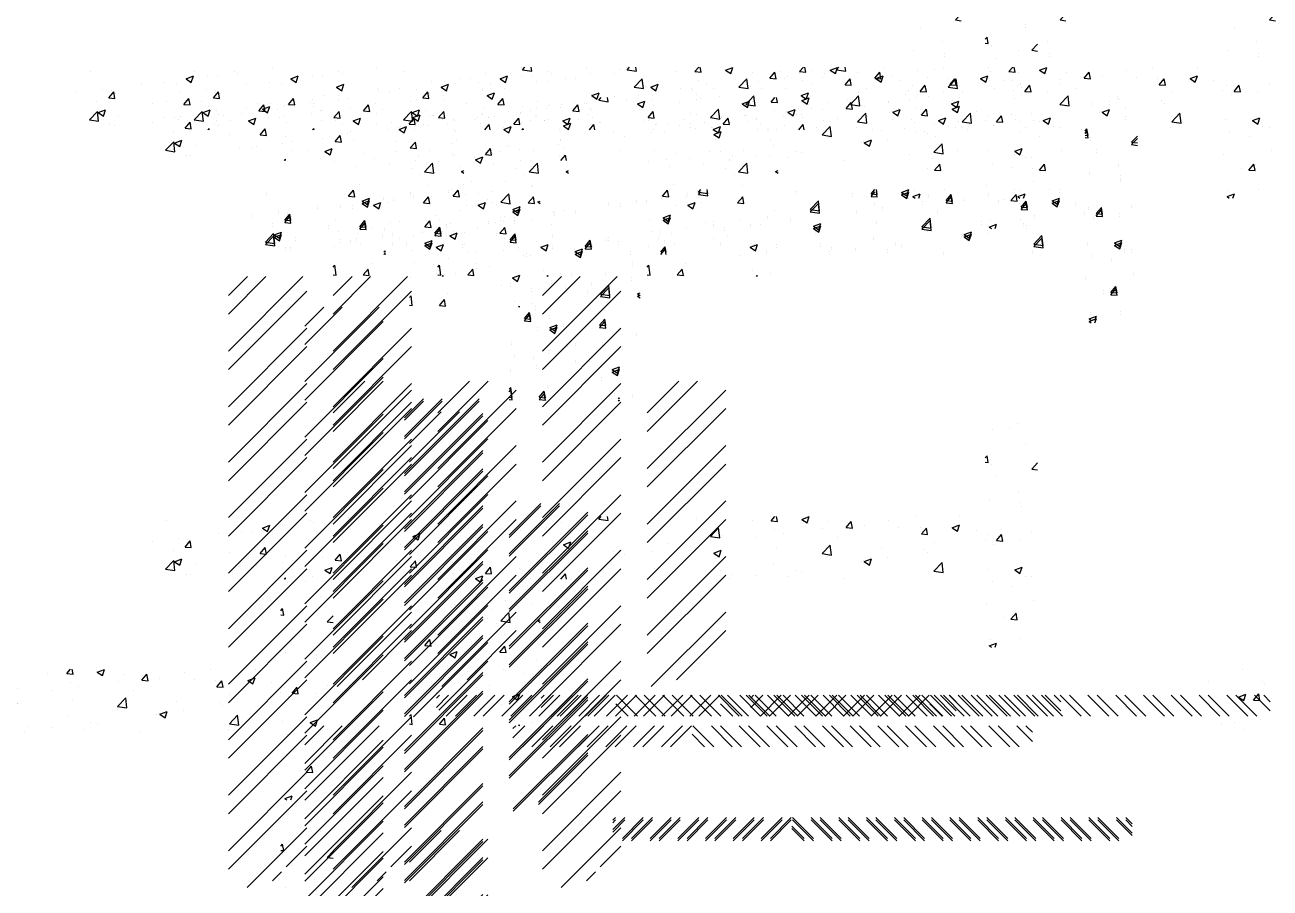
# Paper-space layout 'Layout1' of a CAD drawing. Extents: x -48985 to 14169573, y -18818 to 9731621.
# Drawn here: x 49375 to 61268, y 45326 to 53572 of the extents above; entities that cross this region are included whole.
import ezdxf

# ---------------------------------------------------------------- set-up
doc = ezdxf.new("R2010")
doc.units = 0
doc.header["$LTSCALE"] = 1000
doc.linetypes.add('CENTER', pattern=[0])
doc.linetypes.add('HIDDEN2', pattern=[0])
doc.layers.get('0').update_dxf_attribs({"linetype": 'CONTINUOUS'})
doc.layers.add('AS', color=4, linetype='CENTER')

# ---------------------------------------------------------------- blocks, each defined once
blk = doc.blocks.new('*X')
at = {"color": 0}
for p, q in [((59569, 52828), (59569, 52828)), ((59735, 52837), (59735, 52837)), ((59806, 52888), (59806, 52888)), ((59884, 52695), (59884, 52695)), ((59500, 52558), (59517, 52579)), ((59529, 52516), (59517, 52579)), ((59500, 52519), (59529, 52516)), ((59557, 52495), (59557, 52495)), ((59944, 52452), (60000, 52510)), ((59944, 52452), (60000, 52444)), ((59611, 52377), (59611, 52377)), ((59822, 52242), (59822, 52242)), ((59545, 52162), (59545, 52162)), ((59841, 52131), (59841, 52131)), ((59842, 52098), (59842, 52098)), ((53418, 51990), (53418, 51990)), ((55801, 51994), (55801, 51994)), ((55808, 51975), (55832, 52000)), ((55808, 51975), (55897, 51961)), ((55897, 51961), (55892, 52000)), ((56743, 51981), (56743, 51981)), ((57456, 51957), (57492, 52000)), ((57516, 51952), (57507, 52000)), ((57748, 51971), (57818, 51998)), ((57798, 51938), (57818, 51998)), ((58831, 51998), (58831, 51998)), ((59259, 51998), (59259, 51998)), ((68686, 51993), (68686, 51993)), ((51681, 51963), (51681, 51963)), ((52596, 51889), (52666, 51916)), ((52596, 51889), (52646, 51855)), ((52646, 51855), (52666, 51916)), ((52803, 51924), (52803, 51924)), ((52898, 51915), (52898, 51915)), ((53054, 51957), (53054, 51957)), ((53087, 51944), (53087, 51944)), ((54944, 51867), (54944, 51867)), ((55061, 51861), (55061, 51861)), ((55218, 51894), (55218, 51894)), ((55312, 51894), (55312, 51894)), ((55457, 51937), (55457, 51937)), ((55691, 51944), (55691, 51944)), ((56875, 51809), (56953, 51890)), ((56964, 51795), (56953, 51890)), ((57277, 51959), (57277, 51959)), ((57456, 51957), (57516, 51952)), ((57488, 51877), (57488, 51877)), ((57748, 51971), (57798, 51938)), ((57811, 51936), (57811, 51936)), ((57949, 51882), (57949, 51882)), ((58007, 51952), (58007, 51952)), ((58173, 51895), (58221, 51952)), ((58173, 51895), (58233, 51889)), ((58233, 51889), (58221, 51952)), ((58345, 51913), (58345, 51913)), ((58580, 51965), (58580, 51965)), ((58676, 51898), (58676, 51898)), ((58879, 51891), (58879, 51891)), ((58890, 51832), (58939, 51889)), ((58950, 51827), (58939, 51889)), ((59185, 51891), (59255, 51918)), ((59185, 51891), (59235, 51858)), ((59235, 51858), (59255, 51918)), ((59412, 51868), (59412, 51868)), ((68363, 51881), (68363, 51881)), ((68874, 51881), (68874, 51881)), ((68897, 51859), (68897, 51859)), ((51543, 51758), (51543, 51758)), ((51793, 51791), (51793, 51791)), ((51857, 51707), (51905, 51765)), ((51880, 51781), (51880, 51781)), ((51916, 51702), (51905, 51765)), ((51920, 51744), (51920, 51744)), ((52172, 51841), (52172, 51841)), ((52393, 51851), (52393, 51851)), ((52504, 51844), (52504, 51844)), ((54034, 51809), (54104, 51836)), ((54034, 51809), (54083, 51775)), ((54083, 51775), (54104, 51836)), ((54424, 51792), (54424, 51792)), ((54430, 51778), (54430, 51778)), ((54635, 51794), (54635, 51794)), ((55471, 51729), (55541, 51756)), ((55520, 51695), (55541, 51756)), ((56469, 51743), (56469, 51743)), ((56875, 51809), (56964, 51795)), ((56983, 51813), (56983, 51813)), ((57320, 51799), (57320, 51799)), ((57570, 51832), (57570, 51832)), ((58093, 51798), (58093, 51798)), ((58890, 51832), (58950, 51827)), ((59014, 51754), (59014, 51754)), ((59499, 51779), (59499, 51779)), ((59533, 51829), (59533, 51829)), ((59578, 51736), (59578, 51736)), ((59608, 51769), (59656, 51827)), ((59608, 51769), (59667, 51764)), ((59667, 51764), (59656, 51826)), ((59828, 51769), (59828, 51769)), ((59946, 51846), (59946, 51846)), ((68648, 51733), (68718, 51760)), ((68698, 51700), (68718, 51760)), ((68712, 51754), (68712, 51754)), ((68793, 51705), (68841, 51763)), ((68853, 51700), (68842, 51763)), ((51744, 51673), (51744, 51673)), ((51857, 51707), (51916, 51702)), ((52278, 51651), (52278, 51651)), ((52574, 51644), (52622, 51702)), ((52574, 51644), (52634, 51639)), ((52634, 51639), (52622, 51702)), ((52812, 51628), (52812, 51628)), ((53291, 51582), (53339, 51639)), ((53351, 51576), (53339, 51639)), ((53406, 51657), (53406, 51657)), ((53801, 51695), (53801, 51695)), ((53919, 51728), (53919, 51728)), ((54051, 51728), (54051, 51728)), ((54052, 51694), (54052, 51694)), ((55471, 51729), (55520, 51695)), ((55950, 51668), (55950, 51668)), ((56059, 51633), (56059, 51633)), ((56309, 51666), (56309, 51666)), ((56688, 51716), (56688, 51716)), ((56908, 51649), (56978, 51676)), ((56908, 51649), (56958, 51615)), ((56958, 51615), (56978, 51676)), ((57510, 51698), (57510, 51698)), ((57942, 51644), (58020, 51725)), ((57942, 51644), (58031, 51630)), ((57995, 51620), (57995, 51620)), ((58031, 51630), (58020, 51725)), ((58509, 51690), (58509, 51690)), ((58916, 51679), (58916, 51679)), ((58946, 51653), (58946, 51653)), ((68626, 51664), (68626, 51664)), ((68648, 51733), (68698, 51700)), ((68793, 51705), (68853, 51700)), ((51672, 51497), (51749, 51578)), ((51761, 51483), (51749, 51578)), ((51756, 51566), (51826, 51593)), ((51756, 51566), (51806, 51533)), ((51806, 51533), (51826, 51593)), ((51955, 51539), (51955, 51539)), ((52381, 51518), (52381, 51518)), ((52489, 51516), (52489, 51516)), ((52540, 51530), (52540, 51530)), ((52791, 51562), (52791, 51562)), ((52886, 51582), (52886, 51582)), ((53169, 51612), (53169, 51612)), ((53193, 51486), (53263, 51513)), ((53243, 51453), (53263, 51513)), ((53291, 51582), (53351, 51576)), ((53346, 51605), (53346, 51605)), ((53469, 51594), (53469, 51594)), ((53880, 51583), (53880, 51583)), ((54008, 51519), (54057, 51576)), ((54008, 51519), (54068, 51514)), ((54068, 51514), (54057, 51576)), ((54413, 51560), (54413, 51560)), ((54726, 51456), (54774, 51514)), ((54785, 51451), (54774, 51514)), ((54931, 51534), (54931, 51534)), ((54947, 51538), (54947, 51538)), ((55049, 51500), (55049, 51500)), ((55427, 51550), (55427, 51550)), ((55445, 51604), (55445, 51604)), ((55481, 51515), (55481, 51515)), ((56927, 51598), (56927, 51598)), ((57476, 51545), (57476, 51545)), ((58317, 51571), (58317, 51571)), ((58333, 51579), (58333, 51579)), ((58345, 51569), (58415, 51596)), ((58345, 51569), (58395, 51535)), ((58395, 51535), (58415, 51595)), ((58568, 51603), (58568, 51603)), ((59010, 51478), (59088, 51559)), ((59099, 51464), (59088, 51559)), ((59782, 51489), (59852, 51515)), ((59832, 51455), (59852, 51515)), ((68861, 51520), (68861, 51520)), ((51672, 51497), (51761, 51483)), ((51868, 51448), (51868, 51448)), ((51909, 51446), (51909, 51446)), ((52804, 51400), (52817, 51413)), ((52818, 51400), (52817, 51413)), ((52886, 51494), (52886, 51494)), ((53023, 51494), (53023, 51494)), ((53193, 51486), (53243, 51453)), ((53557, 51471), (53557, 51471)), ((54090, 51449), (54090, 51449)), ((54167, 51384), (54167, 51384)), ((54412, 51459), (54412, 51459)), ((54624, 51426), (54624, 51426)), ((54630, 51406), (54700, 51433)), ((54630, 51406), (54680, 51373)), ((54680, 51373), (54701, 51433)), ((54726, 51456), (54785, 51451)), ((54798, 51467), (54798, 51467)), ((55158, 51403), (55158, 51403)), ((55448, 51400), (55491, 51451)), ((55500, 51400), (55491, 51451)), ((56015, 51493), (56015, 51493)), ((56343, 51498), (56343, 51498)), ((56457, 51410), (56457, 51410)), ((56549, 51470), (56549, 51470)), ((56971, 51481), (56971, 51481)), ((57057, 51405), (57057, 51405)), ((57082, 51448), (57082, 51448)), ((57307, 51438), (57307, 51438)), ((57616, 51425), (57616, 51425)), ((57686, 51487), (57686, 51487)), ((57749, 51478), (57749, 51478)), ((58150, 51402), (58150, 51402)), ((59001, 51421), (59001, 51421)), ((59010, 51478), (59099, 51464)), ((59521, 51496), (59521, 51496)), ((59782, 51489), (59832, 51455)), ((59881, 51429), (59881, 51429)), ((59944, 51425), (59944, 51425)), ((68487, 51485), (68487, 51485)), ((68611, 51487), (68611, 51487)), ((68700, 51421), (68700, 51421)), ((55177, 51298), (55177, 51298)), ((59565, 51375), (59565, 51375)), ((59752, 51335), (59752, 51335)), ((54594, 51197), (54594, 51197)), ((54919, 51201), (54919, 51201)), ((55164, 51155), (55164, 51155)), ((59509, 51163), (59509, 51163)), ((59962, 51200), (59962, 51200)), ((54011, 51097), (54011, 51097)), ((54214, 51052), (54214, 51052)), ((54400, 51126), (54400, 51126)), ((54535, 51073), (54535, 51073)), ((54748, 51029), (54748, 51029)), ((54786, 51106), (54786, 51106)), ((54873, 51001), (54951, 51082)), ((54962, 50987), (54951, 51082)), ((59681, 51030), (59681, 51030)), ((59746, 51017), (59795, 51074)), ((59806, 51012), (59795, 51074)), ((54833, 50978), (54833, 50978)), ((54873, 51001), (54962, 50987)), ((55227, 51004), (55250, 51012)), ((55227, 51004), (55250, 50988)), ((59746, 51017), (59806, 51012)), ((54147, 50767), (54195, 50824)), ((54207, 50761), (54195, 50824)), ((54250, 50878), (54250, 50878)), ((54388, 50793), (54388, 50793)), ((54907, 50868), (54907, 50868)), ((59539, 50763), (59609, 50790)), ((59553, 50826), (59553, 50826)), ((59595, 50750), (59609, 50790)), ((59840, 50832), (59840, 50832)), ((54147, 50767), (54207, 50761)), ((54272, 50678), (54272, 50678)), ((54387, 50681), (54457, 50708)), ((54387, 50681), (54437, 50648)), ((54437, 50648), (54457, 50708)), ((54523, 50711), (54523, 50711)), ((54864, 50704), (54913, 50761)), ((54864, 50704), (54924, 50699)), ((54901, 50761), (54901, 50761)), ((54924, 50699), (54913, 50761)), ((59539, 50763), (59559, 50750)), ((55215, 50628), (55215, 50628)), ((54020, 50541), (54020, 50541)), ((54376, 50460), (54376, 50460)), ((54553, 50518), (54553, 50518)), ((54632, 50528), (54632, 50528)), ((54895, 50535), (54895, 50535)), ((55087, 50496), (55087, 50496)), ((54049, 50428), (54049, 50428)), ((54230, 50407), (54230, 50407)), ((54260, 50317), (54260, 50317)), ((54638, 50367), (54638, 50367)), ((54764, 50384), (54764, 50384)), ((54009, 50284), (54009, 50284)), ((54883, 50202), (54883, 50202)), ((54984, 50279), (55054, 50305)), ((54984, 50279), (55034, 50245)), ((55034, 50245), (55054, 50305)), ((54000, 50091), (54017, 50108)), ((54028, 50013), (54017, 50108)), ((54286, 50015), (54334, 50072)), ((54346, 50009), (54334, 50072)), ((54363, 50127), (54363, 50127)), ((53000, 49288), (53712, 50000)), ((53000, 49818), (53182, 50000)), ((53000, 49641), (53359, 50000)), ((54000, 50017), (54028, 50013)), ((54286, 50015), (54346, 50009)), ((54355, 50010), (54355, 50010)), ((55007, 50055), (55007, 50055)), ((55044, 50000), (55051, 50009)), ((55053, 50000), (55051, 50009)), ((55174, 50031), (55174, 50031)), ((53000, 49111), (53750, 49861)), ((53000, 48757), (53750, 49507)), ((53000, 48581), (53750, 49331)), ((53000, 48227), (53750, 48977)), ((54000, 48697), (54303, 49000)), ((54000, 48520), (54480, 49000)), ((54000, 48166), (54750, 48916)), ((53000, 48050), (53750, 48800)), ((54000, 47990), (54750, 48740)), ((53000, 47697), (53750, 48447)), ((54000, 47636), (54750, 48386)), ((53000, 47520), (53750, 48270)), ((54000, 47459), (54750, 48209)), ((53000, 47166), (53750, 47916)), ((54000, 47106), (54750, 47856)), ((53000, 46990), (53750, 47740)), ((54000, 46929), (54750, 47679)), ((53000, 46636), (53750, 47386)), ((54000, 46575), (54750, 47325)), ((53000, 46459), (53750, 47209)), ((54000, 46399), (54750, 47149)), ((53000, 46106), (53750, 46856)), ((54039, 46084), (54750, 46795)), ((53000, 45929), (53750, 46679)), ((54280, 46148), (54750, 46618)), ((53000, 45575), (53750, 46325)), ((53000, 45399), (53750, 46149)), ((54989, 45974), (55016, 46000)), ((54989, 45885), (55104, 46000)), ((55081, 45800), (55281, 46000)), ((55169, 45800), (55369, 46000)), ((55346, 45800), (55546, 46000)), ((55434, 45800), (55634, 46000)), ((55611, 45800), (55811, 46000)), ((55699, 45800), (55899, 46000)), ((55876, 45800), (56076, 46000)), ((55965, 45800), (56165, 46000)), ((56141, 45800), (56341, 46000)), ((56230, 45800), (56430, 46000)), ((56407, 45800), (56607, 46000)), ((56495, 45800), (56695, 46000)), ((56819, 45800), (56700, 45919)), ((56907, 45800), (56707, 46000)), ((57084, 45800), (56884, 46000)), ((57172, 45800), (56972, 46000)), ((57349, 45800), (57149, 46000)), ((57438, 45800), (57238, 46000)), ((57614, 45800), (57414, 46000)), ((57703, 45800), (57503, 46000)), ((57880, 45800), (57680, 46000)), ((57968, 45800), (57768, 46000)), ((58145, 45800), (57945, 46000)), ((58233, 45800), (58033, 46000)), ((58410, 45800), (58210, 46000)), ((58498, 45800), (58298, 46000)), ((58675, 45800), (58475, 46000)), ((58763, 45800), (58563, 46000)), ((58940, 45800), (58740, 46000)), ((59029, 45800), (58829, 46000)), ((59205, 45800), (59005, 46000)), ((59294, 45800), (59094, 46000)), ((59471, 45800), (59271, 46000)), ((59559, 45800), (59359, 46000)), ((59736, 45800), (59536, 46000)), ((59824, 45800), (59624, 46000)), ((59950, 45851), (59801, 46000)), ((59950, 45939), (59889, 46000)), ((53000, 45045), (53750, 45795)), ((53000, 44868), (53750, 45618)), ((53000, 44515), (53750, 45265)), ((53000, 44338), (53750, 45088)), ((53179, 44164), (53750, 44734)), ((53552, 44360), (53750, 44558)), ((53421, 44228), (53506, 44313))]:
    blk.add_line(p, q, dxfattribs=at)

psp = doc.layouts.get("Layout1")

# ---------------------------------------------------------------- block references
at = {"color": 0}
for p in [(-1682, 1168), (-682, 1168), (1318, 1168), (1318, 1168), (-953, 877), (0, 0), (0, 0), (0, 0), (0, 0), (0, -23), (-953, -3123), (-7682, -4582), (-7682, -6832), (-7682, -6832)]:
    psp.add_blockref('*X', p, dxfattribs=at)
at = {"layer": 'AS', "color": 0, "linetype": 'HIDDEN2'}
psp.add_blockref('*X', (0, 0), dxfattribs=at)

doc.saveas('drawing.dxf')
